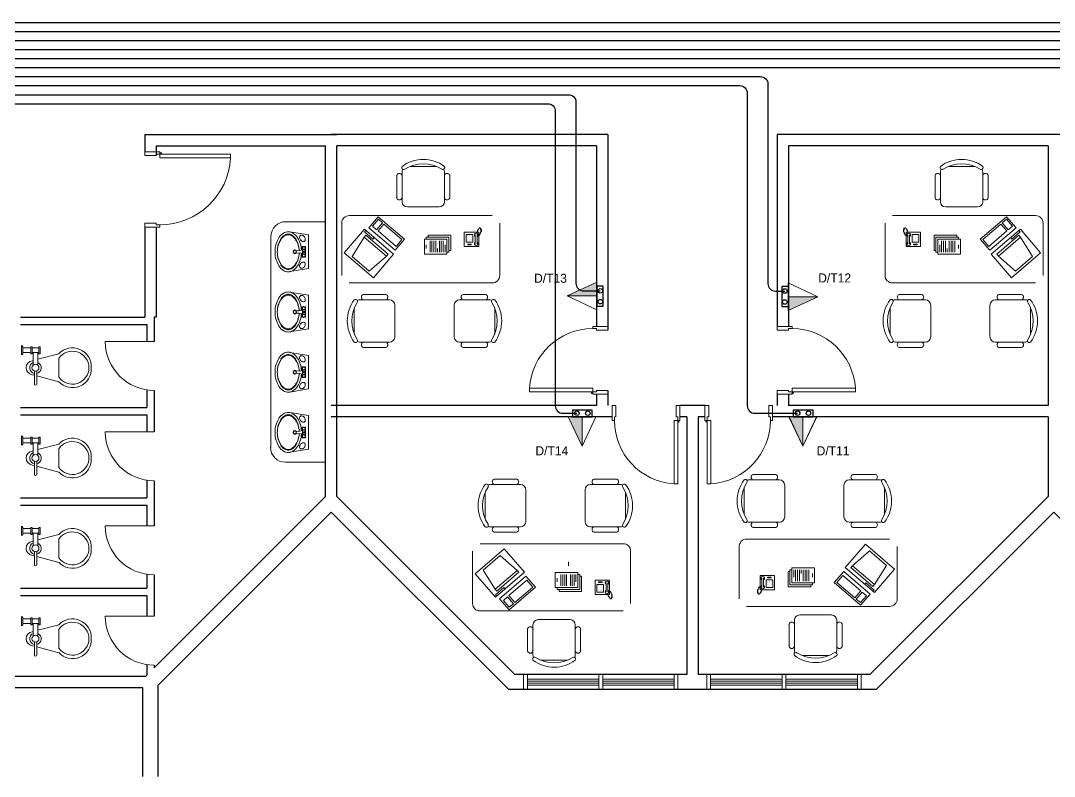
# Model space of a CAD drawing. Extents: x -59 to 582, y -1177 to 100.
# Drawn here: x 222.1 to 235.83, y -895.92 to -885.89 of the extents above; entities that cross this region are included whole.
import ezdxf
from ezdxf.enums import TextEntityAlignment as Align

# ---------------------------------------------------------------- set-up
doc = ezdxf.new("R2010")
doc.units = 0
doc.header["$LTSCALE"] = 0.15
doc.layers.get('0').update_dxf_attribs({"color": 252})
for name, color, linetype in [('0 sockets', 252, 'Continuous'), ('0 sound', 252, 'Continuous'), ('00', 252, 'Continuous'), ('AUTOINCR', 7, 'Continuous')]:
    doc.layers.add(name, color=color, linetype=linetype)
for name, color, linetype, lineweight in [('anal', 252, 'Continuous', 20), ('DOOR', 252, 'Continuous', 20), ('FIXT', 252, 'Continuous', 9), ('FUR', 252, 'Continuous', 9), ('sofa', 252, 'Continuous', 9), ('T-STRUCTURED', 7, 'Continuous', 0), ('wall', 252, 'Continuous', 30), ('WC', 252, 'Continuous', 9)]:
    doc.layers.add(name, color=color, linetype=linetype, lineweight=lineweight)
doc.styles.add('ROMAND', font='ROMAND.SHX')

# ---------------------------------------------------------------- blocks, each defined once
blk = doc.blocks.new('WQ')
h = blk.add_hatch(color=6)
h.dxf.hatch_style = 1
h.paths.add_polyline_path([(-126.091, 5), (-126.091, -169.521), (126.091, -169.521), (126.091, 5)])
h.paths.add_polyline_path([(121.091, 0), (121.091, -164.521), (-121.091, -164.521), (-121.091, 0)], flags=16)
at = {"layer": '0 sockets', "color": 3, "style": 'ROMAND'}
blk.add_attdef('ACCESS_CONTROL', (-48.663, 7.622), '', height=7.973, dxfattribs=at)
blk = doc.blocks.new('D90')
at = {"layer": 'DOOR'}
for points in [[(0.03, 0.2), (0.03, 1.04), (0.078, 1.04), (0.078, 0.2)], [(0.03, 0.2), (0, 0.2), (0, 0), (0.05, 0), (0.05, 0.15), (0.03, 0.15)], [(0.87, 0.2), (0.9, 0.2), (0.9, 0), (0.85, 0), (0.85, 0.15), (0.87, 0.15)]]:
    blk.add_lwpolyline(points, close=True, dxfattribs=at)
blk.add_circle((0.02, 0.21), 0.01, dxfattribs=at)
blk.add_arc((0.025, 0.197), 0.845, 0.2218, 86.3889, dxfattribs=at)
blk = doc.blocks.new('CHAIR7')
for p, q in [((20, 12), (3, 12)), ((5.12, 15.04), (17.88, 15.04)), ((0, 9), (0, -9)), ((23, -7.44), (23, 7.44)), ((3, -12), (20, -12)), ((5.12, -15), (17.88, -15))]:
    blk.add_line(p, q)
for centre, radius, start, end in [((3, 9), 3, 90, 180), ((5.56, 13.54), 1.56, 73.7398, 286.2602), ((17.44, 13.54), 1.56, 253.7398, 106.2602), ((20, 9), 3, 62.41556, 90), ((22.34, 11.12), 1.1, 53.30994, 212.02741), ((7, 0), 20, 323.1301, 36.8699), ((4.82, 0), 19.64, 327.57575, 32.42425), ((3, -9), 3, 180, 270), ((20, -9), 3, 270, 297.58444), ((22.34, -11.12), 1.1, 147.97259, 306.69006), ((5.56, -13.5), 1.56, 73.7398, 286.2602), ((17.44, -13.5), 1.56, 253.7398, 106.2602)]:
    blk.add_arc(centre, radius, start, end)
blk = doc.blocks.new('RECTANG')
for p, q in [((1, 1), (0, 1)), ((0, 1), (0, 0)), ((1, 0), (1, 1)), ((0, 0), (1, 0))]:
    blk.add_line(p, q)
blk = doc.blocks.new('IBMAT', base_point=(61, 306))
for p, q in [((75, 307), (75, 306)), ((81, 307), (75, 307)), ((81, 306), (81, 307))]:
    blk.add_line(p, q)
at = {"xscale": 21, "yscale": 17, "zscale": 21}
blk.add_blockref('RECTANG', (61, 306), dxfattribs=at)
blk = doc.blocks.new('KEYBOARD', base_point=(60, 294))
for p, xscale, yscale, zscale in [((60, 294), 19, 8, 19), ((61, 295), 13, 5, 13), ((75, 295), 3, 5, 3)]:
    blk.add_blockref('RECTANG', p, dxfattribs=dict(xscale=xscale, yscale=yscale, zscale=zscale))
blk = doc.blocks.new('FNCOMP')
for p, q in [((-6.64, 16.23), (-8.5, 3.5)), ((6.08, 16.23), (-6.64, 16.23)), ((8, 3.5), (6.08, 16.23)), ((-8.5, 3.5), (-8.5, 2.04)), ((8, 3.5), (-8.5, 3.5)), ((-8.5, 2.04), (8, 2.04)), ((8, 2.04), (8, 3.5))]:
    blk.add_line(p, q)
at = {"xscale": 1.033846153846154, "yscale": 1.033846153846154, "zscale": 1.033846153846154}
for name, p in [('IBMAT', (-10.86, 0)), ('KEYBOARD', (-10.05, -10.5))]:
    blk.add_blockref(name, p, dxfattribs=at)
blk = doc.blocks.new('FNPHONE')
for p, q in [((-7.29, 6.54), (-7.29, 1.54)), ((-6.29, 6.54), (-6.29, 1.54)), ((-9.1, 0.22), (-9.7, 0.02)), ((-8.9, 0.62), (-9.5, 0.42)), ((-8.7, 1.02), (-9.3, 0.82)), ((-8.5, 1.42), (-9.1, 1.22)), ((-8.3, 1.82), (-8.9, 1.62)), ((-7.14, 0.56), (-7.5, -0.58)), ((-3.87, 4.85), (-3.87, 4.85)), ((-3.87, 3.91), (-3.87, 3.91)), ((-3.87, 2.97), (-3.87, 2.97)), ((-3.87, 2.03), (-3.87, 2.03)), ((-2.94, 4.85), (-2.94, 4.85)), ((-2.94, 3.91), (-2.94, 3.91)), ((-2.94, 2.97), (-2.94, 2.97)), ((-2.94, 2.03), (-2.94, 2.03)), ((-2, 4.85), (-2, 4.85)), ((-2, 3.91), (-2, 3.91)), ((-2, 2.97), (-2, 2.97)), ((-2, 2.03), (-2, 2.03)), ((-9.3, -0.18), (-9.9, -0.38)), ((-9.3, -0.58), (-9.9, -0.78)), ((-9.3, -0.98), (-9.9, -1.18)), ((-9.3, -1.38), (-9.9, -1.58)), ((-9.1, -1.78), (-9.7, -1.98)), ((-8.9, -2.18), (-9.5, -2.38)), ((-8.43, -2.46), (-9.03, -2.66)), ((-7.9, -1.98), (-8.5, -2.18)), ((-7.7, -1.58), (-8.3, -1.78)), ((-7.5, -1.18), (-8.1, -1.38)), ((-7.3, -0.78), (-7.9, -0.98))]:
    blk.add_line(p, q)
for centre, start, end in [((-6.79, 6.54), 298.49146, 241.50854), ((-6.79, 1.54), 118.49146, 61.50854)]:
    blk.add_arc(centre, 1.05, start, end)
for p, xscale, yscale, zscale in [((-8.21, 0), 8.20528234483245, 8.104073169521023, 8.20528234483245), ((-4.03, 6.72), 2.03125, 0.46875, 2.03125), ((-4.81, 1.25), 3.75, 4.375, 3.75)]:
    blk.add_blockref('RECTANG', p, dxfattribs=dict(xscale=xscale, yscale=yscale, zscale=zscale))
blk = doc.blocks.new('D100')
at = {"layer": 'DOOR'}
for points in [[(0.03, 0.2), (0.03, 1.14), (0.078, 1.14), (0.078, 0.2)], [(0.03, 0.2), (0, 0.2), (0, 0), (0.05, 0), (0.05, 0.15), (0.03, 0.15)], [(0.97, 0.2), (1, 0.2), (1, 0), (0.95, 0), (0.95, 0.15), (0.97, 0.15)]]:
    blk.add_lwpolyline(points, close=True, dxfattribs=at)
blk.add_circle((0.02, 0.21), 0.01, dxfattribs=at)
blk.add_arc((0.029, 0.2), 0.941, 0.0029, 86.9663, dxfattribs=at)
blk = doc.blocks.new('ARCH')
at = {"layer": 'anal'}
for p, q in [((55.725, 345.117), (55.2, 345.117)), ((55, 344.917), (55, 342.117)), ((55.194, 341.921), (55.725, 341.921)), ((58.358, 339), (58.358, 339.1)), ((58.408, 339.1), (58.408, 338.9)), ((59.358, 339.1), (59.358, 338.9)), ((59.408, 339.1), (59.408, 338.9)), ((60.358, 339.1), (60.358, 338.9)), ((60.408, 339), (60.408, 339.1)), ((60.792, 339), (60.792, 339.1)), ((62.842, 339.1), (60.792, 339.1)), ((60.842, 339.1), (60.842, 338.9)), ((61.792, 339.1), (61.792, 338.9)), ((61.842, 339.1), (61.842, 338.9)), ((62.792, 339.1), (62.792, 338.9)), ((62.842, 339), (62.842, 339.1)), ((58.358, 339), (58.358, 338.9)), ((58.408, 339.04), (59.358, 339.04)), ((58.408, 339.015), (59.358, 339.015)), ((58.408, 339), (58.408, 338.9)), ((58.408, 338.985), (59.358, 338.985)), ((58.408, 338.96), (59.358, 338.96)), ((59.408, 339.04), (60.358, 339.04)), ((59.408, 339.015), (60.358, 339.015)), ((59.408, 338.985), (60.358, 338.985)), ((59.408, 338.96), (60.358, 338.96)), ((60.358, 339), (60.358, 338.9)), ((60.408, 339), (60.408, 338.9)), ((60.792, 339), (60.792, 338.9)), ((61.792, 339.04), (60.842, 339.04)), ((61.792, 339.015), (60.842, 339.015)), ((60.842, 339), (60.842, 338.9)), ((61.792, 338.985), (60.842, 338.985)), ((61.792, 338.96), (60.842, 338.96)), ((62.792, 339.04), (61.842, 339.04)), ((62.792, 339.015), (61.842, 339.015)), ((62.792, 338.985), (61.842, 338.985)), ((62.792, 338.96), (61.842, 338.96)), ((62.792, 339), (62.792, 338.9)), ((62.842, 339), (62.842, 338.9)), ((62.842, 338.9), (60.792, 338.9))]:
    blk.add_line(p, q, dxfattribs=at)
for centre, start, end in [((55.2, 344.917), 90, 180), ((55.194, 342.121), 180, 270)]:
    blk.add_arc(centre, 0.2, start, end, dxfattribs=at)
at = {"layer": 'DOOR'}
for p, q in [((53.45, 343.525), (52.8, 343.525)), ((53.45, 342.325), (52.8, 342.325)), ((53.45, 341.075), (52.8, 341.075)), ((53.45, 339.875), (52.8, 339.875))]:
    blk.add_line(p, q, dxfattribs=at)
for centre in [(53.45, 343.525), (53.45, 342.325), (53.45, 341.075), (53.45, 339.875)]:
    blk.add_arc(centre, 0.65, 180, 270, dxfattribs=at)
at = {"layer": 'FIXT'}
for p, q in [((55.25, 344.981), (55.5, 344.94)), ((55.5, 344.94), (55.5, 344.495)), ((55.336, 344.731), (55.384, 344.735)), ((55.338, 344.73), (55.336, 344.731)), ((55.338, 344.704), (55.336, 344.703)), ((55.336, 344.703), (55.384, 344.699)), ((55.338, 344.73), (55.402, 344.737)), ((55.338, 344.704), (55.402, 344.697)), ((55.42, 344.786), (55.416, 344.787)), ((55.416, 344.787), (55.429, 344.787)), ((55.416, 344.787), (55.416, 344.756)), ((55.42, 344.786), (55.42, 344.78)), ((55.42, 344.786), (55.427, 344.786)), ((55.42, 344.754), (55.42, 344.68)), ((55.447, 344.787), (55.461, 344.787)), ((55.449, 344.786), (55.456, 344.786)), ((55.456, 344.786), (55.461, 344.787)), ((55.456, 344.786), (55.456, 344.78)), ((55.456, 344.754), (55.456, 344.68)), ((55.461, 344.787), (55.461, 344.647)), ((55.416, 344.647), (55.416, 344.678)), ((55.42, 344.648), (55.416, 344.647)), ((55.416, 344.647), (55.429, 344.647)), ((55.42, 344.648), (55.42, 344.654)), ((55.42, 344.648), (55.427, 344.648)), ((55.447, 344.647), (55.461, 344.647)), ((55.449, 344.648), (55.456, 344.648)), ((55.456, 344.648), (55.456, 344.654)), ((55.456, 344.648), (55.461, 344.647)), ((55.5, 344.495), (55.25, 344.453)), ((55.25, 344.181), (55.5, 344.14)), ((55.5, 344.14), (55.5, 343.695)), ((55.336, 343.931), (55.384, 343.935)), ((55.338, 343.93), (55.336, 343.931)), ((55.338, 343.904), (55.336, 343.903)), ((55.336, 343.903), (55.384, 343.899)), ((55.338, 343.93), (55.402, 343.937)), ((55.338, 343.904), (55.402, 343.897)), ((55.42, 343.986), (55.416, 343.987)), ((55.416, 343.987), (55.429, 343.987)), ((55.416, 343.987), (55.416, 343.956)), ((55.416, 343.847), (55.416, 343.878)), ((55.42, 343.986), (55.42, 343.98)), ((55.42, 343.986), (55.427, 343.986)), ((55.42, 343.954), (55.42, 343.88)), ((55.447, 343.987), (55.461, 343.987)), ((55.449, 343.986), (55.456, 343.986)), ((55.456, 343.986), (55.461, 343.987)), ((55.456, 343.986), (55.456, 343.98)), ((55.456, 343.954), (55.456, 343.88)), ((55.461, 343.987), (55.461, 343.847)), ((55.42, 343.848), (55.416, 343.847)), ((55.416, 343.847), (55.429, 343.847)), ((55.42, 343.848), (55.42, 343.854)), ((55.42, 343.848), (55.427, 343.848)), ((55.447, 343.847), (55.461, 343.847)), ((55.449, 343.848), (55.456, 343.848)), ((55.456, 343.848), (55.456, 343.854)), ((55.456, 343.848), (55.461, 343.847)), ((55.5, 343.695), (55.25, 343.653)), ((55.25, 343.381), (55.5, 343.34)), ((55.5, 343.34), (55.5, 342.895)), ((55.42, 343.186), (55.416, 343.187)), ((55.416, 343.187), (55.429, 343.187)), ((55.416, 343.187), (55.416, 343.156)), ((55.42, 343.186), (55.42, 343.18)), ((55.42, 343.186), (55.427, 343.186)), ((55.447, 343.187), (55.461, 343.187)), ((55.449, 343.186), (55.456, 343.186)), ((55.456, 343.186), (55.461, 343.187)), ((55.456, 343.186), (55.456, 343.18)), ((55.461, 343.187), (55.461, 343.047)), ((55.336, 343.131), (55.384, 343.135)), ((55.338, 343.13), (55.336, 343.131)), ((55.338, 343.104), (55.336, 343.103)), ((55.336, 343.103), (55.384, 343.099)), ((55.338, 343.13), (55.402, 343.137)), ((55.338, 343.104), (55.402, 343.097)), ((55.416, 343.047), (55.416, 343.078)), ((55.42, 343.048), (55.416, 343.047)), ((55.416, 343.047), (55.429, 343.047)), ((55.42, 343.154), (55.42, 343.08)), ((55.42, 343.048), (55.42, 343.054)), ((55.42, 343.048), (55.427, 343.048)), ((55.447, 343.047), (55.461, 343.047)), ((55.449, 343.048), (55.456, 343.048)), ((55.456, 343.154), (55.456, 343.08)), ((55.456, 343.048), (55.456, 343.054)), ((55.456, 343.048), (55.461, 343.047)), ((55.5, 342.895), (55.25, 342.853)), ((55.25, 342.581), (55.5, 342.54)), ((55.5, 342.54), (55.5, 342.095)), ((55.42, 342.386), (55.416, 342.387)), ((55.416, 342.387), (55.429, 342.387)), ((55.416, 342.387), (55.416, 342.356)), ((55.42, 342.386), (55.42, 342.38)), ((55.42, 342.386), (55.427, 342.386)), ((55.447, 342.387), (55.461, 342.387)), ((55.449, 342.386), (55.456, 342.386)), ((55.456, 342.386), (55.461, 342.387)), ((55.456, 342.386), (55.456, 342.38)), ((55.461, 342.387), (55.461, 342.247)), ((55.336, 342.331), (55.384, 342.335)), ((55.338, 342.33), (55.336, 342.331)), ((55.338, 342.304), (55.336, 342.303)), ((55.336, 342.303), (55.384, 342.299)), ((55.338, 342.33), (55.402, 342.337)), ((55.338, 342.304), (55.402, 342.297)), ((55.416, 342.247), (55.416, 342.278)), ((55.42, 342.248), (55.416, 342.247)), ((55.416, 342.247), (55.429, 342.247)), ((55.42, 342.354), (55.42, 342.28)), ((55.42, 342.248), (55.42, 342.254)), ((55.42, 342.248), (55.427, 342.248)), ((55.447, 342.247), (55.461, 342.247)), ((55.449, 342.248), (55.456, 342.248)), ((55.456, 342.354), (55.456, 342.28)), ((55.456, 342.248), (55.456, 342.254)), ((55.456, 342.248), (55.461, 342.247)), ((55.5, 342.095), (55.25, 342.053))]:
    blk.add_line(p, q, dxfattribs=at)
for centre, radius in [((55.438, 344.767), 0.022), ((55.438, 344.767), 0.0173), ((55.438, 344.717), 0.0095), ((55.438, 344.667), 0.022), ((55.438, 344.667), 0.0173), ((55.438, 343.967), 0.022), ((55.438, 343.867), 0.022), ((55.438, 343.967), 0.0173), ((55.438, 343.867), 0.0173), ((55.438, 343.917), 0.0095), ((55.438, 343.167), 0.022), ((55.438, 343.167), 0.0173), ((55.438, 343.067), 0.022), ((55.438, 343.067), 0.0173), ((55.438, 343.117), 0.0095), ((55.438, 342.367), 0.022), ((55.438, 342.367), 0.0173), ((55.438, 342.267), 0.022), ((55.438, 342.267), 0.0173), ((55.438, 342.317), 0.0095)]:
    blk.add_circle(centre, radius, dxfattribs=at)
for centre, radius, start, end in [((55.275, 344.794), 0.202, 122.0725, 146.5346), ((55.231, 344.864), 0.119, 90, 122.0725), ((55.231, 344.864), 0.119, 57.9275, 90), ((55.186, 344.794), 0.202, 33.4654, 57.9275), ((55.345, 344.747), 0.285, 146.5346, 164.6876), ((55.345, 344.747), 0.255, 146.5346, 164.6876), ((55.345, 344.737), 0.255, 146.5346, 164.6876), ((55.275, 344.794), 0.172, 122.0725, 146.5346), ((55.275, 344.784), 0.172, 122.0725, 146.5346), ((55.231, 344.864), 0.0886, 90, 122.0725), ((55.231, 344.854), 0.0886, 90, 122.0725), ((55.231, 344.864), 0.0886, 57.9275, 90), ((55.231, 344.854), 0.0886, 57.9275, 90), ((55.186, 344.794), 0.172, 33.4654, 57.9275), ((55.186, 344.784), 0.172, 33.4654, 57.9275), ((55.116, 344.747), 0.255, 15.3124, 33.4654), ((55.116, 344.737), 0.255, 15.3124, 33.4654), ((55.116, 344.747), 0.285, 15.3124, 33.4654), ((55.417, 344.908), 0.036, 154.0705, 178.3103), ((55.429, 344.908), 0.0477, 178.3103, 197.8482), ((55.444, 344.913), 0.0632, 197.8482, 215), ((55.406, 344.914), 0.0237, 125, 154.0705), ((55.444, 344.913), 0.0632, 215, 232.1518), ((55.406, 344.914), 0.0237, 95.9295, 125), ((55.408, 344.901), 0.036, 71.6897, 95.9295), ((55.434, 344.9), 0.0477, 232.1518, 251.6897), ((55.404, 344.89), 0.0477, 52.1518, 71.6897), ((55.431, 344.889), 0.036, 251.6897, 275.9295), ((55.394, 344.878), 0.0632, 35, 52.1518), ((55.432, 344.877), 0.0237, 275.9295, 305), ((55.394, 344.878), 0.0632, 17.8482, 35), ((55.432, 344.877), 0.0237, 305, 334.0705), ((55.421, 344.882), 0.036, 334.0705, 358.3103), ((55.409, 344.883), 0.0477, 358.3103, 17.8482), ((55.455, 344.717), 0.4, 164.6876, 180), ((55.455, 344.717), 0.4, 180, 195.3124), ((55.455, 344.717), 0.37, 164.6876, 180), ((55.455, 344.707), 0.37, 164.6876, 178.4524), ((55.455, 344.727), 0.37, 181.5476, 195.3124), ((55.455, 344.717), 0.37, 180, 195.3124), ((55.319, 344.717), 0.025, 31.8827, 328.1173), ((55.319, 344.717), 0.02, 90, 270), ((55.319, 344.717), 0.02, 31.4993, 90), ((55.319, 344.717), 0.02, 270, 328.5007), ((55.435, 344.717), 0.099, 171.872, 188.128), ((55.435, 344.717), 0.0978, 172.2121, 187.7879), ((55.006, 344.717), 0.37, 2.6867, 15.3124), ((55.006, 344.707), 0.37, 4.229, 15.3124), ((55.006, 344.727), 0.37, 344.6876, 355.771), ((55.006, 344.717), 0.37, 344.6876, 357.3133), ((55.006, 344.717), 0.4, 3.1171, 15.3124), ((55.006, 344.717), 0.4, 344.6876, 356.8829), ((55.396, 344.756), 0.02, 285.0613, 0), ((55.396, 344.678), 0.02, 0, 74.9387), ((55.4, 344.757), 0.02, 275.9777, 353.3473), ((55.4, 344.677), 0.02, 6.6527, 84.0223), ((55.409, 344.767), 0.0115, 315.8561, 44.1439), ((55.438, 344.796), 0.0115, 225.8561, 314.1439), ((55.438, 344.738), 0.0115, 45.8561, 134.1439), ((55.467, 344.767), 0.0115, 135.8561, 224.1439), ((55.345, 344.687), 0.285, 195.3124, 213.4654), ((55.345, 344.697), 0.255, 195.3124, 213.4654), ((55.345, 344.687), 0.255, 195.3124, 213.4654), ((55.275, 344.65), 0.172, 213.4654, 237.9275), ((55.186, 344.65), 0.172, 302.0725, 326.5346), ((55.116, 344.697), 0.255, 326.5346, 344.6876), ((55.116, 344.687), 0.255, 326.5346, 344.6876), ((55.116, 344.687), 0.285, 326.5346, 344.6876), ((55.444, 344.522), 0.0632, 145, 162.1518), ((55.444, 344.522), 0.0632, 127.8482, 145), ((55.434, 344.534), 0.0477, 108.3103, 127.8482), ((55.409, 344.667), 0.0115, 315.8561, 44.1439), ((55.431, 344.545), 0.036, 84.0705, 108.3103), ((55.438, 344.696), 0.0115, 225.8561, 314.1439), ((55.438, 344.638), 0.0115, 45.8561, 134.1439), ((55.432, 344.557), 0.0237, 55, 84.0705), ((55.432, 344.557), 0.0237, 25.9295, 55), ((55.421, 344.552), 0.036, 1.6897, 25.9295), ((55.467, 344.667), 0.0115, 135.8561, 224.1439), ((55.409, 344.551), 0.0477, 342.1518, 1.6897), ((55.275, 344.64), 0.202, 213.4654, 237.9275), ((55.275, 344.64), 0.172, 213.4654, 237.9275), ((55.231, 344.57), 0.119, 237.9275, 270), ((55.231, 344.58), 0.0886, 237.9275, 270), ((55.231, 344.57), 0.0886, 237.9275, 270), ((55.231, 344.58), 0.0886, 270, 302.0725), ((55.231, 344.57), 0.0886, 270, 302.0725), ((55.231, 344.57), 0.119, 270, 302.0725), ((55.186, 344.64), 0.172, 302.0725, 326.5346), ((55.186, 344.64), 0.202, 302.0725, 326.5346), ((55.429, 344.526), 0.0477, 162.1518, 181.6897), ((55.417, 344.526), 0.036, 181.6897, 205.9295), ((55.406, 344.521), 0.0237, 205.9295, 235), ((55.406, 344.521), 0.0237, 235, 264.0705), ((55.408, 344.533), 0.036, 264.0705, 288.3103), ((55.404, 344.544), 0.0477, 288.3103, 307.8482), ((55.394, 344.556), 0.0632, 307.8482, 325), ((55.394, 344.556), 0.0632, 325, 342.1518), ((55.275, 343.994), 0.202, 122.0725, 146.5346), ((55.231, 344.064), 0.119, 90, 122.0725), ((55.231, 344.064), 0.0886, 90, 122.0725), ((55.231, 344.054), 0.0886, 90, 122.0725), ((55.231, 344.064), 0.119, 57.9275, 90), ((55.231, 344.064), 0.0886, 57.9275, 90), ((55.231, 344.054), 0.0886, 57.9275, 90), ((55.186, 343.994), 0.202, 33.4654, 57.9275), ((55.455, 343.917), 0.4, 164.6876, 180), ((55.345, 343.947), 0.285, 146.5346, 164.6876), ((55.455, 343.917), 0.37, 164.6876, 180), ((55.455, 343.907), 0.37, 164.6876, 178.4524), ((55.345, 343.947), 0.255, 146.5346, 164.6876), ((55.345, 343.937), 0.255, 146.5346, 164.6876), ((55.275, 343.994), 0.172, 122.0725, 146.5346), ((55.275, 343.984), 0.172, 122.0725, 146.5346), ((55.186, 343.994), 0.172, 33.4654, 57.9275), ((55.186, 343.984), 0.172, 33.4654, 57.9275), ((55.116, 343.947), 0.255, 15.3124, 33.4654), ((55.116, 343.937), 0.255, 15.3124, 33.4654), ((55.116, 343.947), 0.285, 15.3124, 33.4654), ((55.006, 343.917), 0.37, 2.6867, 15.3124), ((55.006, 343.907), 0.37, 4.229, 15.3124), ((55.417, 344.108), 0.036, 154.0705, 178.3103), ((55.429, 344.108), 0.0477, 178.3103, 197.8482), ((55.444, 344.113), 0.0632, 197.8482, 215), ((55.406, 344.114), 0.0237, 125, 154.0705), ((55.444, 344.113), 0.0632, 215, 232.1518), ((55.006, 343.917), 0.4, 3.1171, 15.3124), ((55.406, 344.114), 0.0237, 95.9295, 125), ((55.408, 344.101), 0.036, 71.6897, 95.9295), ((55.434, 344.1), 0.0477, 232.1518, 251.6897), ((55.404, 344.09), 0.0477, 52.1518, 71.6897), ((55.431, 344.089), 0.036, 251.6897, 275.9295), ((55.394, 344.078), 0.0632, 35, 52.1518), ((55.432, 344.077), 0.0237, 275.9295, 305), ((55.394, 344.078), 0.0632, 17.8482, 35), ((55.432, 344.077), 0.0237, 305, 334.0705), ((55.421, 344.082), 0.036, 334.0705, 358.3103), ((55.409, 344.083), 0.0477, 358.3103, 17.8482), ((55.455, 343.917), 0.4, 180, 195.3124), ((55.455, 343.927), 0.37, 181.5476, 195.3124), ((55.455, 343.917), 0.37, 180, 195.3124), ((55.319, 343.917), 0.025, 31.8827, 328.1173), ((55.319, 343.917), 0.02, 90, 270), ((55.319, 343.917), 0.02, 31.4993, 90), ((55.319, 343.917), 0.02, 270, 328.5007), ((55.435, 343.917), 0.099, 171.872, 188.128), ((55.435, 343.917), 0.0978, 172.2121, 187.7879), ((55.006, 343.927), 0.37, 344.6876, 355.771), ((55.006, 343.917), 0.37, 344.6876, 357.3133), ((55.006, 343.917), 0.4, 344.6876, 356.8829), ((55.396, 343.956), 0.02, 285.0613, 0), ((55.396, 343.878), 0.02, 0, 74.9387), ((55.4, 343.957), 0.02, 275.9777, 353.3473), ((55.4, 343.877), 0.02, 6.6527, 84.0223), ((55.409, 343.967), 0.0115, 315.8561, 44.1439), ((55.409, 343.867), 0.0115, 315.8561, 44.1439), ((55.438, 343.996), 0.0115, 225.8561, 314.1439), ((55.438, 343.938), 0.0115, 45.8561, 134.1439), ((55.438, 343.896), 0.0115, 225.8561, 314.1439), ((55.467, 343.967), 0.0115, 135.8561, 224.1439), ((55.467, 343.867), 0.0115, 135.8561, 224.1439), ((55.345, 343.887), 0.285, 195.3124, 213.4654), ((55.345, 343.897), 0.255, 195.3124, 213.4654), ((55.345, 343.887), 0.255, 195.3124, 213.4654), ((55.275, 343.84), 0.202, 213.4654, 237.9275), ((55.275, 343.85), 0.172, 213.4654, 237.9275), ((55.275, 343.84), 0.172, 213.4654, 237.9275), ((55.186, 343.85), 0.172, 302.0725, 326.5346), ((55.186, 343.84), 0.172, 302.0725, 326.5346), ((55.186, 343.84), 0.202, 302.0725, 326.5346), ((55.116, 343.897), 0.255, 326.5346, 344.6876), ((55.116, 343.887), 0.255, 326.5346, 344.6876), ((55.116, 343.887), 0.285, 326.5346, 344.6876), ((55.429, 343.726), 0.0477, 162.1518, 181.6897), ((55.444, 343.722), 0.0632, 145, 162.1518), ((55.444, 343.722), 0.0632, 127.8482, 145), ((55.434, 343.734), 0.0477, 108.3103, 127.8482), ((55.431, 343.745), 0.036, 84.0705, 108.3103), ((55.438, 343.838), 0.0115, 45.8561, 134.1439), ((55.432, 343.757), 0.0237, 55, 84.0705), ((55.432, 343.757), 0.0237, 25.9295, 55), ((55.394, 343.756), 0.0632, 325, 342.1518), ((55.421, 343.752), 0.036, 1.6897, 25.9295), ((55.409, 343.751), 0.0477, 342.1518, 1.6897), ((55.231, 343.77), 0.119, 237.9275, 270), ((55.231, 343.78), 0.0886, 237.9275, 270), ((55.231, 343.77), 0.0886, 237.9275, 270), ((55.231, 343.78), 0.0886, 270, 302.0725), ((55.231, 343.77), 0.0886, 270, 302.0725), ((55.231, 343.77), 0.119, 270, 302.0725), ((55.417, 343.726), 0.036, 181.6897, 205.9295), ((55.406, 343.721), 0.0237, 205.9295, 235), ((55.406, 343.721), 0.0237, 235, 264.0705), ((55.408, 343.733), 0.036, 264.0705, 288.3103), ((55.404, 343.744), 0.0477, 288.3103, 307.8482), ((55.394, 343.756), 0.0632, 307.8482, 325), ((55.275, 343.194), 0.202, 122.0725, 146.5346), ((55.275, 343.194), 0.172, 122.0725, 146.5346), ((55.275, 343.184), 0.172, 122.0725, 146.5346), ((55.231, 343.264), 0.119, 90, 122.0725), ((55.231, 343.264), 0.0886, 90, 122.0725), ((55.231, 343.254), 0.0886, 90, 122.0725), ((55.231, 343.264), 0.119, 57.9275, 90), ((55.231, 343.264), 0.0886, 57.9275, 90), ((55.231, 343.254), 0.0886, 57.9275, 90), ((55.186, 343.194), 0.172, 33.4654, 57.9275), ((55.186, 343.184), 0.172, 33.4654, 57.9275), ((55.186, 343.194), 0.202, 33.4654, 57.9275), ((55.417, 343.308), 0.036, 154.0705, 178.3103), ((55.406, 343.314), 0.0237, 125, 154.0705), ((55.406, 343.314), 0.0237, 95.9295, 125), ((55.408, 343.301), 0.036, 71.6897, 95.9295), ((55.404, 343.29), 0.0477, 52.1518, 71.6897), ((55.394, 343.278), 0.0632, 35, 52.1518), ((55.455, 343.117), 0.4, 164.6876, 180), ((55.345, 343.147), 0.285, 146.5346, 164.6876), ((55.455, 343.117), 0.37, 164.6876, 180), ((55.455, 343.107), 0.37, 164.6876, 178.4524), ((55.345, 343.147), 0.255, 146.5346, 164.6876), ((55.345, 343.137), 0.255, 146.5346, 164.6876), ((55.116, 343.147), 0.255, 15.3124, 33.4654), ((55.116, 343.137), 0.255, 15.3124, 33.4654), ((55.116, 343.147), 0.285, 15.3124, 33.4654), ((55.006, 343.117), 0.37, 2.6867, 15.3124), ((55.006, 343.107), 0.37, 4.229, 15.3124), ((55.429, 343.308), 0.0477, 178.3103, 197.8482), ((55.444, 343.313), 0.0632, 197.8482, 215), ((55.444, 343.313), 0.0632, 215, 232.1518), ((55.006, 343.117), 0.4, 3.1171, 15.3124), ((55.434, 343.3), 0.0477, 232.1518, 251.6897), ((55.431, 343.289), 0.036, 251.6897, 275.9295), ((55.438, 343.196), 0.0115, 225.8561, 314.1439), ((55.432, 343.277), 0.0237, 275.9295, 305), ((55.394, 343.278), 0.0632, 17.8482, 35), ((55.432, 343.277), 0.0237, 305, 334.0705), ((55.421, 343.282), 0.036, 334.0705, 358.3103), ((55.409, 343.283), 0.0477, 358.3103, 17.8482), ((55.455, 343.117), 0.4, 180, 195.3124), ((55.455, 343.127), 0.37, 181.5476, 195.3124), ((55.455, 343.117), 0.37, 180, 195.3124), ((55.319, 343.117), 0.025, 31.8827, 328.1173), ((55.319, 343.117), 0.02, 90, 270), ((55.319, 343.117), 0.02, 31.4993, 90), ((55.319, 343.117), 0.02, 270, 328.5007), ((55.435, 343.117), 0.099, 171.872, 188.128), ((55.435, 343.117), 0.0978, 172.2121, 187.7879), ((55.006, 343.127), 0.37, 344.6876, 355.771), ((55.006, 343.117), 0.37, 344.6876, 357.3133), ((55.006, 343.117), 0.4, 344.6876, 356.8829), ((55.396, 343.156), 0.02, 285.0613, 0), ((55.396, 343.078), 0.02, 0, 74.9387), ((55.4, 343.157), 0.02, 275.9777, 353.3473), ((55.4, 343.077), 0.02, 6.6527, 84.0223), ((55.409, 343.167), 0.0115, 315.8561, 44.1439), ((55.409, 343.067), 0.0115, 315.8561, 44.1439), ((55.438, 343.138), 0.0115, 45.8561, 134.1439), ((55.438, 343.096), 0.0115, 225.8561, 314.1439), ((55.438, 343.038), 0.0115, 45.8561, 134.1439), ((55.467, 343.167), 0.0115, 135.8561, 224.1439), ((55.467, 343.067), 0.0115, 135.8561, 224.1439), ((55.345, 343.087), 0.285, 195.3124, 213.4654), ((55.345, 343.097), 0.255, 195.3124, 213.4654), ((55.345, 343.087), 0.255, 195.3124, 213.4654), ((55.275, 343.04), 0.202, 213.4654, 237.9275), ((55.275, 343.05), 0.172, 213.4654, 237.9275), ((55.275, 343.04), 0.172, 213.4654, 237.9275), ((55.231, 342.98), 0.0886, 237.9275, 270), ((55.231, 342.98), 0.0886, 270, 302.0725), ((55.186, 343.05), 0.172, 302.0725, 326.5346), ((55.186, 343.04), 0.172, 302.0725, 326.5346), ((55.186, 343.04), 0.202, 302.0725, 326.5346), ((55.116, 343.097), 0.255, 326.5346, 344.6876), ((55.116, 343.087), 0.255, 326.5346, 344.6876), ((55.116, 343.087), 0.285, 326.5346, 344.6876), ((55.429, 342.926), 0.0477, 162.1518, 181.6897), ((55.417, 342.926), 0.036, 181.6897, 205.9295), ((55.444, 342.922), 0.0632, 145, 162.1518), ((55.406, 342.921), 0.0237, 205.9295, 235), ((55.444, 342.922), 0.0632, 127.8482, 145), ((55.434, 342.934), 0.0477, 108.3103, 127.8482), ((55.431, 342.945), 0.036, 84.0705, 108.3103), ((55.404, 342.944), 0.0477, 288.3103, 307.8482), ((55.394, 342.956), 0.0632, 307.8482, 325), ((55.432, 342.957), 0.0237, 55, 84.0705), ((55.432, 342.957), 0.0237, 25.9295, 55), ((55.394, 342.956), 0.0632, 325, 342.1518), ((55.421, 342.952), 0.036, 1.6897, 25.9295), ((55.409, 342.951), 0.0477, 342.1518, 1.6897), ((55.231, 342.97), 0.119, 237.9275, 270), ((55.231, 342.97), 0.0886, 237.9275, 270), ((55.231, 342.97), 0.0886, 270, 302.0725), ((55.231, 342.97), 0.119, 270, 302.0725), ((55.406, 342.921), 0.0237, 235, 264.0705), ((55.408, 342.933), 0.036, 264.0705, 288.3103), ((55.345, 342.347), 0.285, 146.5346, 164.6876), ((55.275, 342.394), 0.202, 122.0725, 146.5346), ((55.275, 342.394), 0.172, 122.0725, 146.5346), ((55.275, 342.384), 0.172, 122.0725, 146.5346), ((55.231, 342.464), 0.119, 90, 122.0725), ((55.231, 342.464), 0.0886, 90, 122.0725), ((55.231, 342.454), 0.0886, 90, 122.0725), ((55.231, 342.464), 0.119, 57.9275, 90), ((55.231, 342.464), 0.0886, 57.9275, 90), ((55.231, 342.454), 0.0886, 57.9275, 90), ((55.186, 342.394), 0.172, 33.4654, 57.9275), ((55.186, 342.384), 0.172, 33.4654, 57.9275), ((55.186, 342.394), 0.202, 33.4654, 57.9275), ((55.116, 342.347), 0.285, 15.3124, 33.4654), ((55.417, 342.508), 0.036, 154.0705, 178.3103), ((55.429, 342.508), 0.0477, 178.3103, 197.8482), ((55.444, 342.513), 0.0632, 197.8482, 215), ((55.406, 342.514), 0.0237, 125, 154.0705), ((55.406, 342.514), 0.0237, 95.9295, 125), ((55.408, 342.501), 0.036, 71.6897, 95.9295), ((55.404, 342.49), 0.0477, 52.1518, 71.6897), ((55.394, 342.478), 0.0632, 35, 52.1518), ((55.394, 342.478), 0.0632, 17.8482, 35), ((55.409, 342.483), 0.0477, 358.3103, 17.8482), ((55.455, 342.317), 0.4, 164.6876, 180), ((55.455, 342.317), 0.37, 164.6876, 180), ((55.455, 342.307), 0.37, 164.6876, 178.4524), ((55.345, 342.347), 0.255, 146.5346, 164.6876), ((55.345, 342.337), 0.255, 146.5346, 164.6876), ((55.116, 342.347), 0.255, 15.3124, 33.4654), ((55.116, 342.337), 0.255, 15.3124, 33.4654), ((55.006, 342.317), 0.37, 2.6867, 15.3124), ((55.006, 342.307), 0.37, 4.229, 15.3124), ((55.444, 342.513), 0.0632, 215, 232.1518), ((55.006, 342.317), 0.4, 3.1171, 15.3124), ((55.396, 342.356), 0.02, 285.0613, 0), ((55.4, 342.357), 0.02, 275.9777, 353.3473), ((55.434, 342.5), 0.0477, 232.1518, 251.6897), ((55.409, 342.367), 0.0115, 315.8561, 44.1439), ((55.431, 342.489), 0.036, 251.6897, 275.9295), ((55.438, 342.396), 0.0115, 225.8561, 314.1439), ((55.432, 342.477), 0.0237, 275.9295, 305), ((55.432, 342.477), 0.0237, 305, 334.0705), ((55.421, 342.482), 0.036, 334.0705, 358.3103), ((55.467, 342.367), 0.0115, 135.8561, 224.1439), ((55.455, 342.317), 0.4, 180, 195.3124), ((55.455, 342.327), 0.37, 181.5476, 195.3124), ((55.455, 342.317), 0.37, 180, 195.3124), ((55.345, 342.297), 0.255, 195.3124, 213.4654), ((55.345, 342.287), 0.255, 195.3124, 213.4654), ((55.319, 342.317), 0.025, 31.8827, 328.1173), ((55.319, 342.317), 0.02, 90, 270), ((55.319, 342.317), 0.02, 31.4993, 90), ((55.319, 342.317), 0.02, 270, 328.5007), ((55.116, 342.297), 0.255, 326.5346, 344.6876), ((55.116, 342.287), 0.255, 326.5346, 344.6876), ((55.435, 342.317), 0.099, 171.872, 188.128), ((55.435, 342.317), 0.0978, 172.2121, 187.7879), ((55.006, 342.327), 0.37, 344.6876, 355.771), ((55.006, 342.317), 0.37, 344.6876, 357.3133), ((55.006, 342.317), 0.4, 344.6876, 356.8829), ((55.396, 342.278), 0.02, 0, 74.9387), ((55.4, 342.277), 0.02, 6.6527, 84.0223), ((55.409, 342.267), 0.0115, 315.8561, 44.1439), ((55.438, 342.338), 0.0115, 45.8561, 134.1439), ((55.438, 342.296), 0.0115, 225.8561, 314.1439), ((55.438, 342.238), 0.0115, 45.8561, 134.1439), ((55.467, 342.267), 0.0115, 135.8561, 224.1439), ((55.345, 342.287), 0.285, 195.3124, 213.4654), ((55.275, 342.24), 0.202, 213.4654, 237.9275), ((55.275, 342.25), 0.172, 213.4654, 237.9275), ((55.275, 342.24), 0.172, 213.4654, 237.9275), ((55.231, 342.18), 0.0886, 237.9275, 270), ((55.231, 342.17), 0.0886, 237.9275, 270), ((55.231, 342.18), 0.0886, 270, 302.0725), ((55.231, 342.17), 0.0886, 270, 302.0725), ((55.186, 342.25), 0.172, 302.0725, 326.5346), ((55.186, 342.24), 0.172, 302.0725, 326.5346), ((55.186, 342.24), 0.202, 302.0725, 326.5346), ((55.116, 342.287), 0.285, 326.5346, 344.6876), ((55.429, 342.126), 0.0477, 162.1518, 181.6897), ((55.417, 342.126), 0.036, 181.6897, 205.9295), ((55.444, 342.122), 0.0632, 145, 162.1518), ((55.406, 342.121), 0.0237, 205.9295, 235), ((55.444, 342.122), 0.0632, 127.8482, 145), ((55.406, 342.121), 0.0237, 235, 264.0705), ((55.408, 342.133), 0.036, 264.0705, 288.3103), ((55.434, 342.134), 0.0477, 108.3103, 127.8482), ((55.431, 342.145), 0.036, 84.0705, 108.3103), ((55.404, 342.144), 0.0477, 288.3103, 307.8482), ((55.394, 342.156), 0.0632, 307.8482, 325), ((55.432, 342.157), 0.0237, 55, 84.0705), ((55.432, 342.157), 0.0237, 25.9295, 55), ((55.394, 342.156), 0.0632, 325, 342.1518), ((55.421, 342.152), 0.036, 1.6897, 25.9295), ((55.409, 342.151), 0.0477, 342.1518, 1.6897), ((55.231, 342.17), 0.119, 237.9275, 270), ((55.231, 342.17), 0.119, 270, 302.0725)]:
    blk.add_arc(centre, radius, start, end, dxfattribs=at)
at = {"layer": 'sofa'}
for p, q in [((58.041, 344.403), (58.041, 345.098)), ((63.159, 344.403), (63.159, 345.098)), ((56.041, 344.303), (57.941, 344.303)), ((65.159, 344.303), (63.259, 344.303)), ((65.159, 344.303), (63.259, 344.303)), ((63.22, 340.901), (61.32, 340.901)), ((57.779, 340.839), (59.679, 340.839)), ((59.779, 340.739), (59.779, 340.045)), ((61.22, 340.801), (61.22, 340.106))]:
    blk.add_line(p, q, dxfattribs=at)
for points in [[(57.941, 345.198), (56.041, 345.198, 0.414214), (55.941, 345.098), (55.941, 344.403)], [(63.259, 345.198), (65.159, 345.198, -0.414214), (65.259, 345.098), (65.259, 344.403)], [(59.679, 339.945), (57.779, 339.945, -0.414214), (57.679, 340.045), (57.679, 340.739)], [(61.32, 340.006), (63.22, 340.006, 0.414214), (63.32, 340.106), (63.32, 340.801)]]:
    blk.add_lwpolyline(points, format="xyb", dxfattribs=at)
for points in [[(57.039, 344.686), (57.339, 344.686), (57.339, 344.886), (57.039, 344.886), (57.039, 344.686)], [(57.339, 344.711), (57.364, 344.711), (57.364, 344.911), (57.064, 344.911), (57.064, 344.886)], [(57.364, 344.736), (57.389, 344.736), (57.389, 344.936), (57.089, 344.936), (57.089, 344.911)], [(57.114, 344.711), (57.114, 344.861)], [(57.139, 344.711), (57.139, 344.861)], [(57.164, 344.711), (57.164, 344.861)], [(57.189, 344.711), (57.189, 344.861)], [(57.239, 344.711), (57.239, 344.861)], [(57.264, 344.711), (57.264, 344.861)], [(57.289, 344.711), (57.289, 344.861)], [(63.836, 344.736), (63.811, 344.736), (63.811, 344.936), (64.111, 344.936), (64.111, 344.911)], [(63.861, 344.711), (63.836, 344.711), (63.836, 344.911), (64.136, 344.911), (64.136, 344.886)], [(64.161, 344.686), (63.861, 344.686), (63.861, 344.886), (64.161, 344.886), (64.161, 344.686)], [(63.911, 344.711), (63.911, 344.861)], [(63.936, 344.711), (63.936, 344.861)], [(63.961, 344.711), (63.961, 344.861)], [(64.011, 344.711), (64.011, 344.861)], [(64.036, 344.711), (64.036, 344.861)], [(64.061, 344.711), (64.061, 344.861)], [(64.086, 344.711), (64.086, 344.861)], [(57.064, 344.761), (57.064, 344.811)], [(57.214, 344.711), (57.214, 344.761)], [(57.314, 344.711), (57.314, 344.811)], [(63.886, 344.711), (63.886, 344.811)], [(63.986, 344.711), (63.986, 344.761)], [(64.136, 344.761), (64.136, 344.811)], [(58.953, 340.597), (58.953, 340.547)], [(58.778, 340.456), (59.078, 340.456), (59.078, 340.256), (58.778, 340.256), (58.778, 340.456)], [(61.896, 340.468), (61.871, 340.468), (61.871, 340.268), (62.171, 340.268), (62.171, 340.293)], [(61.921, 340.493), (61.896, 340.493), (61.896, 340.293), (62.196, 340.293), (62.196, 340.318)], [(62.221, 340.518), (61.921, 340.518), (61.921, 340.318), (62.221, 340.318), (62.221, 340.518)], [(61.946, 340.493), (61.946, 340.393)], [(61.971, 340.493), (61.971, 340.343)], [(61.996, 340.493), (61.996, 340.343)], [(62.021, 340.493), (62.021, 340.343)], [(62.046, 340.493), (62.046, 340.443)], [(62.071, 340.493), (62.071, 340.343)], [(62.096, 340.493), (62.096, 340.343)], [(62.121, 340.493), (62.121, 340.343)], [(62.146, 340.493), (62.146, 340.343)], [(62.196, 340.443), (62.196, 340.393)], [(59.078, 340.431), (59.103, 340.431), (59.103, 340.231), (58.803, 340.231), (58.803, 340.256)], [(58.803, 340.381), (58.803, 340.331)], [(59.103, 340.406), (59.128, 340.406), (59.128, 340.206), (58.828, 340.206), (58.828, 340.231)], [(58.853, 340.431), (58.853, 340.281)], [(58.878, 340.431), (58.878, 340.281)], [(58.903, 340.431), (58.903, 340.281)], [(58.928, 340.431), (58.928, 340.281)], [(58.978, 340.431), (58.978, 340.281)], [(59.003, 340.431), (59.003, 340.281)], [(59.028, 340.431), (59.028, 340.281)], [(59.053, 340.431), (59.053, 340.331)]]:
    blk.add_lwpolyline(points, dxfattribs=at)
for centre, start, end in [((57.941, 344.403), 270, 0), ((63.259, 344.403), 180, 270), ((63.259, 344.403), 180, 270), ((61.32, 340.801), 90, 180), ((59.679, 340.739), 0, 90)]:
    blk.add_arc(centre, 0.1, start, end, dxfattribs=at)
at = {"layer": 'wall'}
for p, q in [((53.325, 346.275), (55.875, 346.275)), ((53.325, 346.275), (53.325, 346.045)), ((59.475, 346.275), (55.8, 346.275)), ((59.475, 346.275), (59.475, 343.676)), ((69.075, 346.275), (61.725, 346.275)), ((61.725, 346.275), (61.725, 343.726)), ((53.475, 346.125), (55.725, 346.125)), ((53.475, 346.125), (53.475, 345.995)), ((55.725, 341.466), (55.725, 346.125)), ((55.875, 341.466), (55.875, 346.125)), ((59.325, 346.125), (55.875, 346.125)), ((59.325, 346.125), (59.325, 343.726)), ((61.875, 346.125), (61.875, 343.726)), ((65.325, 346.125), (61.875, 346.125)), ((65.325, 346.125), (65.325, 342.675)), ((53.325, 345.045), (53.325, 343.85)), ((53.475, 345.045), (53.475, 343.85)), ((51.675, 343.85), (53.325, 343.85)), ((51.675, 343.75), (53.35, 343.75)), ((53.35, 343.75), (53.35, 343.525)), ((53.45, 343.85), (53.45, 343.525)), ((53.475, 343.85), (53.45, 343.85)), ((53.35, 342.883), (53.35, 342.65)), ((53.45, 342.875), (53.45, 342.325)), ((59.325, 342.826), (59.325, 342.675)), ((59.475, 342.876), (59.475, 342.675)), ((61.725, 342.826), (61.725, 342.675)), ((61.875, 342.826), (61.875, 342.675)), ((51.675, 342.65), (53.35, 342.65)), ((59.325, 342.675), (55.8, 342.675)), ((60.766, 342.675), (60.434, 342.675)), ((65.325, 342.675), (61.875, 342.675)), ((51.675, 342.55), (53.35, 342.55)), ((53.35, 342.55), (53.35, 342.325)), ((59.534, 342.525), (55.8, 342.525)), ((60.525, 342.525), (60.434, 342.525)), ((60.525, 342.525), (60.525, 339.1)), ((60.675, 342.525), (60.675, 339.1)), ((60.766, 342.525), (60.675, 342.525)), ((65.325, 342.525), (61.666, 342.525)), ((65.325, 342.525), (65.325, 341.466)), ((53.35, 341.683), (53.35, 341.45)), ((53.45, 341.675), (53.45, 341.075)), ((51.675, 341.45), (53.35, 341.45)), ((55.725, 341.466), (53.45, 339.191)), ((55.725, 341.466), (53.45, 339.191)), ((58.241, 339.1), (55.875, 341.466)), ((65.325, 341.466), (62.959, 339.1)), ((51.675, 341.35), (53.35, 341.35)), ((53.35, 341.35), (53.35, 341.075)), ((55.8, 341.259), (53.5, 338.959)), ((55.8, 341.259), (53.541, 339)), ((58.159, 338.9), (55.8, 341.259)), ((65.4, 341.259), (63.041, 338.9)), ((67.759, 338.9), (65.4, 341.259)), ((53.35, 340.433), (53.35, 340.25)), ((53.45, 340.425), (53.45, 339.875)), ((51.675, 340.25), (53.35, 340.25)), ((51.675, 340.15), (53.35, 340.15)), ((53.35, 340.15), (53.35, 339.875)), ((53.35, 339.233), (53.35, 339.091)), ((53.45, 339.225), (53.45, 339.191)), ((53.334, 339.075), (46.55, 339.075)), ((53.35, 339.091), (53.334, 339.075)), ((53.35, 339.091), (53.334, 339.075)), ((60.525, 339.1), (58.241, 339.1)), ((62.959, 339.1), (60.675, 339.1)), ((53.3, 338.925), (46.55, 338.925)), ((53.3, 337.748), (53.3, 338.925)), ((53.5, 337.748), (53.5, 338.959)), ((63.041, 338.9), (58.159, 338.9))]:
    blk.add_line(p, q, dxfattribs=at)
at = {"layer": 'WC'}
for p, q in [((51.687, 343.347), (51.687, 343.47)), ((51.702, 343.362), (51.702, 343.455)), ((51.826, 343.455), (51.81, 343.455)), ((51.81, 343.455), (51.81, 343.362)), ((51.826, 343.362), (51.826, 343.455)), ((51.934, 343.455), (51.918, 343.455)), ((51.918, 343.455), (51.918, 343.362)), ((51.934, 343.362), (51.934, 343.455)), ((51.81, 343.439), (51.702, 343.439)), ((51.702, 343.377), (51.81, 343.377)), ((51.81, 343.362), (51.826, 343.362)), ((51.918, 343.439), (51.826, 343.439)), ((51.826, 343.377), (51.918, 343.377)), ((51.841, 343.211), (51.841, 343.377)), ((51.903, 343.377), (51.903, 343.211)), ((51.903, 343.289), (52.181, 343.362)), ((51.918, 343.362), (51.934, 343.362)), ((51.826, 343.269), (51.842, 343.273)), ((52.181, 343.053), (52.181, 343.3)), ((51.826, 343.084), (51.857, 343.076)), ((51.857, 343.133), (51.857, 342.96)), ((51.888, 342.96), (51.888, 343.133)), ((51.888, 343.068), (52.181, 342.991)), ((51.687, 342.147), (51.687, 342.27)), ((51.702, 342.162), (51.702, 342.255)), ((51.81, 342.239), (51.702, 342.239)), ((51.826, 342.255), (51.81, 342.255)), ((51.81, 342.255), (51.81, 342.162)), ((51.826, 342.162), (51.826, 342.255)), ((51.918, 342.239), (51.826, 342.239)), ((51.934, 342.255), (51.918, 342.255)), ((51.918, 342.255), (51.918, 342.162)), ((51.934, 342.162), (51.934, 342.255)), ((51.702, 342.177), (51.81, 342.177)), ((51.81, 342.162), (51.826, 342.162)), ((51.826, 342.177), (51.918, 342.177)), ((51.841, 342.011), (51.841, 342.177)), ((51.903, 342.177), (51.903, 342.011)), ((51.903, 342.089), (52.181, 342.162)), ((51.918, 342.162), (51.934, 342.162)), ((52.181, 341.853), (52.181, 342.1)), ((51.826, 342.069), (51.842, 342.073)), ((51.826, 341.884), (51.857, 341.876)), ((51.857, 341.933), (51.857, 341.76)), ((51.888, 341.76), (51.888, 341.933)), ((51.888, 341.868), (52.181, 341.791)), ((51.687, 340.947), (51.687, 341.07)), ((51.702, 340.962), (51.702, 341.055)), ((51.81, 341.039), (51.702, 341.039)), ((51.826, 341.055), (51.81, 341.055)), ((51.81, 341.055), (51.81, 340.962)), ((51.826, 340.962), (51.826, 341.055)), ((51.918, 341.039), (51.826, 341.039)), ((51.934, 341.055), (51.918, 341.055)), ((51.918, 341.055), (51.918, 340.962)), ((51.934, 340.962), (51.934, 341.055)), ((51.702, 340.977), (51.81, 340.977)), ((51.81, 340.962), (51.826, 340.962)), ((51.826, 340.977), (51.918, 340.977)), ((51.826, 340.869), (51.842, 340.873)), ((51.841, 340.811), (51.841, 340.977)), ((51.903, 340.977), (51.903, 340.811)), ((51.903, 340.889), (52.181, 340.962)), ((51.918, 340.962), (51.934, 340.962)), ((52.181, 340.653), (52.181, 340.9)), ((51.857, 340.733), (51.857, 340.56)), ((51.888, 340.56), (51.888, 340.733)), ((51.826, 340.684), (51.857, 340.676)), ((51.888, 340.668), (52.181, 340.591)), ((51.687, 339.747), (51.687, 339.87)), ((51.702, 339.762), (51.702, 339.855)), ((51.81, 339.839), (51.702, 339.839)), ((51.702, 339.777), (51.81, 339.777)), ((51.826, 339.855), (51.81, 339.855)), ((51.81, 339.855), (51.81, 339.762)), ((51.81, 339.762), (51.826, 339.762)), ((51.826, 339.762), (51.826, 339.855)), ((51.918, 339.839), (51.826, 339.839)), ((51.826, 339.777), (51.918, 339.777)), ((51.841, 339.611), (51.841, 339.777)), ((51.903, 339.777), (51.903, 339.611)), ((51.903, 339.689), (52.181, 339.762)), ((51.934, 339.855), (51.918, 339.855)), ((51.918, 339.855), (51.918, 339.762)), ((51.918, 339.762), (51.934, 339.762)), ((51.934, 339.762), (51.934, 339.855)), ((51.826, 339.669), (51.842, 339.673)), ((52.181, 339.453), (52.181, 339.7)), ((51.826, 339.484), (51.857, 339.476)), ((51.857, 339.533), (51.857, 339.36)), ((51.888, 339.36), (51.888, 339.533)), ((51.888, 339.468), (52.181, 339.391))]:
    blk.add_line(p, q, dxfattribs=at)
for centre in [(51.872, 343.177), (51.872, 341.977), (51.872, 340.777), (51.872, 339.577)]:
    blk.add_circle(centre, 0.0463, dxfattribs=at)
for centre, radius, start, end in [((51.686, 343.454), 0.0161, 2.4084, 87.5916), ((51.686, 343.363), 0.0161, 272.4084, 357.5916), ((52.364, 343.191), 0.25, 356.62, 136.9828), ((52.362, 343.176), 0.22, 0.3, 145.4946), ((51.843, 343.177), 0.0942, 100.3889, 259.6111), ((51.872, 343.177), 0.0772, 112.8505, 258.577), ((51.872, 343.177), 0.0772, 281.8763, 66.5863), ((52.364, 343.162), 0.25, 223.0172, 3.38), ((52.362, 343.178), 0.22, 214.5054, 359.7), ((51.872, 342.96), 0.0154, 180, 0), ((51.686, 342.254), 0.0161, 2.4084, 87.5916), ((52.364, 341.991), 0.25, 356.62, 136.9828), ((51.686, 342.163), 0.0161, 272.4084, 357.5916), ((52.362, 341.976), 0.22, 0.3, 145.4946), ((51.843, 341.977), 0.0942, 100.3889, 259.6111), ((51.872, 341.977), 0.0772, 112.8505, 258.577), ((51.872, 341.977), 0.0772, 281.8763, 66.5863), ((52.364, 341.962), 0.25, 223.0172, 3.38), ((52.362, 341.978), 0.22, 214.5054, 359.7), ((51.872, 341.76), 0.0154, 180, 0), ((51.686, 341.054), 0.0161, 2.4084, 87.5916), ((52.364, 340.791), 0.25, 356.62, 136.9828), ((52.362, 340.776), 0.22, 0.3, 145.4946), ((51.686, 340.963), 0.0161, 272.4084, 357.5916), ((51.843, 340.777), 0.0942, 100.3889, 259.6111), ((51.872, 340.777), 0.0772, 112.8505, 258.577), ((51.872, 340.777), 0.0772, 281.8763, 66.5863), ((52.364, 340.762), 0.25, 223.0172, 3.38), ((52.362, 340.778), 0.22, 214.5054, 359.7), ((51.872, 340.56), 0.0154, 180, 0), ((51.686, 339.854), 0.0161, 2.4084, 87.5916), ((51.686, 339.763), 0.0161, 272.4084, 357.5916), ((52.364, 339.591), 0.25, 356.62, 136.9828), ((52.362, 339.576), 0.22, 0.3, 145.4946), ((51.843, 339.577), 0.0942, 100.3889, 259.6111), ((51.872, 339.577), 0.0772, 112.8505, 258.577), ((51.872, 339.577), 0.0772, 281.8763, 66.5863), ((52.364, 339.562), 0.25, 223.0172, 3.38), ((52.362, 339.578), 0.22, 214.5054, 359.7), ((51.872, 339.36), 0.0154, 180, 0)]:
    blk.add_arc(centre, radius, start, end, dxfattribs=at)
at = {"layer": 'DOOR'}
for p, rotation in [((59.475, 342.826), 90), ((60.434, 342.675), 180)]:
    blk.add_blockref('D90', p, dxfattribs=dict(at, rotation=rotation))
at = {"layer": 'DOOR', "xscale": -1}
for p, rotation in [((61.725, 342.826), 270), ((60.766, 342.675), 180)]:
    blk.add_blockref('D90', p, dxfattribs=dict(at, rotation=rotation))
at = {"layer": 'FUR', "rotation": 270}
blk.add_blockref('D100', (53.325, 346.045), dxfattribs=at)
at = {"layer": 'sofa'}
for name, p, xscale, yscale, zscale, rotation in [('CHAIR7', (57.024, 345.312), 0.0234375, 0.0234375, 0.0234375, 90), ('CHAIR7', (64.176, 345.312), -0.0234375, 0.0234375, 0.0234375, 270), ('FNCOMP', (56.436, 344.85), 0.02343749999997079, 0.02343749999997079, 0.02343749999997079, 139.3987053547845), ('FNCOMP', (64.764, 344.85), -0.02343749999997079, 0.0234375, 0.0234375, 220.6012946452155), ('FNPHONE', (57.568, 344.977), 0.0234375, 0.0234375, 0.0234375, 180), ('FNPHONE', (63.632, 344.977), -0.0234375, 0.0234375, 0.0234375, 180), ('CHAIR7', (56.647, 343.798), 0.0234375, 0.0234375, 0.0234375, 180), ('CHAIR7', (57.434, 343.798), -0.0234375, 0.0234375, 0.0234375, 180), ('CHAIR7', (63.766, 343.798), 0.0234375, 0.0234375, 0.0234375, 180), ('CHAIR7', (64.553, 343.798), -0.0234375, 0.0234375, 0.0234375, 180), ('FNCOMP', (58.175, 340.293), -0.02343749999997079, 0.0234375, 0.0234375, 40.60129464521547), ('FNCOMP', (62.824, 340.355), 0.02343749999997079, 0.02343749999997079, 0.02343749999997079, 319.3987053547845), ('CHAIR7', (62.236, 339.892), 0.0234375, 0.0234375, 0.0234375, 270), ('CHAIR7', (58.763, 339.83), -0.0234375, 0.0234375, 0.0234375, 90)]:
    blk.add_blockref(name, p, dxfattribs=dict(at, xscale=xscale, yscale=yscale, zscale=zscale, rotation=rotation))
at = {"layer": 'sofa', "yscale": 0.0234375, "zscale": 0.0234375}
for name, p, xscale in [('CHAIR7', (58.386, 341.344), -0.0234375), ('CHAIR7', (59.173, 341.344), 0.0234375), ('CHAIR7', (61.826, 341.406), -0.0234375), ('CHAIR7', (62.613, 341.406), 0.0234375), ('FNPHONE', (59.307, 340.165), -0.0234375), ('FNPHONE', (61.692, 340.227), 0.0234375)]:
    blk.add_blockref(name, p, dxfattribs=dict(at, xscale=xscale))
blk = doc.blocks.new('DAR-DB112-B1-TI0003_dwg__U74-18406553-LEGEND')
at = {"layer": 'T-STRUCTURED'}
blk.add_hatch(color=256, dxfattribs=at).paths.add_polyline_path([(0, 0), (0, 295), (-138, 295)])
blk.add_line((0, 295), (0, 0), dxfattribs=at)
at = {"layer": 'T-STRUCTURED', "flags": 128}
blk.add_lwpolyline([(138, 295), (0, 0), (-138, 295)], close=True, dxfattribs=at)
blk = doc.blocks.new('data and tele')
h = blk.add_hatch()
h.set_pattern_fill('ANGLE', color=3)
h.set_pattern_definition([(0, (0, 0), (0, 6.985), [5.08, -1.905]), (90, (0, 0), (-6.985, 4e-16), [5.08, -1.905])])
h.paths.add_polyline_path([(0.106, 0.047, 1), (0.046, 0.047, 1)])
at = {"color": 3}
blk.add_lwpolyline([(-0.129, 0), (0.136, 0), (0.136, 0.086), (-0.129, 0.086)], close=True, dxfattribs=at)
for centre in [(-0.069, 0.047), (0.076, 0.047)]:
    blk.add_circle(centre, 0.03, dxfattribs=at)
at = {"xscale": 0.001331826653845942, "yscale": 0.001331826653845942, "zscale": 0.001331826653845942}
blk.add_blockref('DAR-DB112-B1-TI0003_dwg__U74-18406553-LEGEND', (0, -0.392), dxfattribs=at)
blk = doc.blocks.new('*U300')
at = {"layer": '0 sound', "color": 3}
blk.add_blockref('data and tele', (61.875, 344.126), dxfattribs=at)
blk = doc.blocks.new('*U301')
at = {"layer": '0 sound', "color": 3}
blk.add_blockref('data and tele', (62.066, 342.525), dxfattribs=at)
blk = doc.blocks.new('*U302')
at = {"layer": '0 sound', "color": 3}
blk.add_blockref('data and tele', (59.134, 342.525), dxfattribs=at)
blk = doc.blocks.new('*U303')
at = {"layer": '0 sound', "color": 3}
blk.add_blockref('data and tele', (0, 0.131), dxfattribs=at)

msp = doc.modelspace()

# ---------------------------------------------------------------- linework, layer by layer
at = {"layer": '0 sockets', "color": 1}
for points in [[(228.257, -880.299), (228.257, -876.198, 0.414214), (228.157, -876.098), (215.259, -876.098, 0.414214), (215.159, -876.198), (215.159, -886.889, 0.414214), (215.259, -886.989), (229.1, -886.989, -0.414214), (229.2, -887.089), (229.2, -891.001, 0.414214), (229.3, -891.101), (229.488, -891.101)], [(228.137, -880.299), (228.137, -876.318, 0.414214), (228.037, -876.218), (215.379, -876.218, 0.414214), (215.279, -876.318), (215.279, -886.769, 0.414214), (215.379, -886.869), (229.375, -886.869, -0.414214), (229.475, -886.969), (229.475, -889.375, 0.414214), (229.575, -889.475), (229.798, -889.475)], [(228.017, -880.299), (228.017, -876.438, 0.414214), (227.917, -876.338), (215.499, -876.338, 0.414214), (215.399, -876.438), (215.399, -886.649, 0.414214), (215.499, -886.749), (231.65, -886.749, -0.414214), (231.75, -886.849), (231.75, -891.001, 0.414214), (231.85, -891.101), (232.42, -891.101)], [(227.897, -880.299), (227.897, -876.558, 0.414214), (227.797, -876.458), (215.619, -876.458, 0.414214), (215.519, -876.558), (215.519, -886.529, 0.414214), (215.619, -886.629), (231.925, -886.629, -0.414214), (232.025, -886.729), (232.025, -889.378, 0.414214), (232.125, -889.478), (232.251, -889.478)], [(227.777, -880.299), (227.777, -876.678, 0.414214), (227.677, -876.578), (215.739, -876.578, 0.414214), (215.639, -876.678), (215.639, -886.409, 0.414214), (215.739, -886.509), (238.5, -886.509, -0.414214), (238.6, -886.609), (238.6, -891.001, 0.414214), (238.7, -891.101), (239.088, -891.101)], [(227.657, -880.299), (227.657, -876.798, 0.414214), (227.557, -876.698), (215.859, -876.698, 0.414214), (215.759, -876.798), (215.759, -886.289, 0.414214), (215.859, -886.389), (238.775, -886.389, -0.414214), (238.875, -886.489), (238.875, -889.375, 0.414214), (238.975, -889.475), (239.398, -889.475)], [(227.537, -880.299), (227.537, -876.918, 0.414214), (227.437, -876.818), (215.979, -876.818, 0.414214), (215.879, -876.918), (215.879, -886.169, 0.414214), (215.979, -886.269), (241.25, -886.269, -0.414214), (241.35, -886.369), (241.35, -891.001, 0.414214), (241.45, -891.101), (242.02, -891.101)], [(227.417, -880.299), (227.417, -877.038, 0.414214), (227.317, -876.938), (216.099, -876.938, 0.414214), (215.999, -877.038), (215.999, -886.049, 0.414214), (216.099, -886.149), (241.4, -886.149, -0.414214), (241.5, -886.249), (241.5, -889.378, 0.414214), (241.6, -889.478), (241.851, -889.478)], [(227.297, -880.299), (227.297, -877.158, 0.414214), (227.197, -877.058), (216.219, -877.058, 0.414214), (216.119, -877.158), (216.119, -885.929, 0.414214), (216.219, -886.029), (248.275, -886.029, -0.414214), (248.375, -886.129), (248.375, -891.001, 0.414214), (248.475, -891.101), (248.688, -891.101)], [(227.177, -880.299), (227.177, -877.278, 0.414214), (227.077, -877.178), (216.339, -877.178, 0.414214), (216.239, -877.278), (216.239, -885.809, 0.414214), (216.339, -885.909), (248.5, -885.909, -0.414214), (248.6, -886.009), (248.6, -889.375, 0.414214), (248.7, -889.475), (248.998, -889.475)]]:
    msp.add_lwpolyline(points, format="xyb", dxfattribs=at)

# ---------------------------------------------------------------- block references
at = {"layer": '0 sockets', "color": 3}
msp.add_blockref('WQ', (244.611, -795.277), dxfattribs=at)
at = {"layer": '0 sound', "color": 3}
for name, p, rotation in [('*U303', (229.62, -889.543), 270), ('*U300', (576.423, -951.429), 89.99999999999999)]:
    msp.add_blockref(name, p, dxfattribs=dict(at, rotation=rotation))
for name, p in [('data and tele', (229.556, -891.148)), ('*U302', (170.422, -1233.673)), ('data and tele', (232.489, -891.148)), ('*U301', (170.422, -1233.673))]:
    msp.add_blockref(name, p, dxfattribs=at)
at = {"layer": '00', "color": 3}
msp.add_blockref('ARCH', (170.422, -1233.673), dxfattribs=at)

# ---------------------------------------------------------------- texts
at = {"layer": 'AUTOINCR', "color": 1}
msp.add_text('D/T13', height=0.12, dxfattribs=at).set_placement((229.355, -889.404), align=Align.BOTTOM_RIGHT)
msp.add_text('D/T12', height=0.12, dxfattribs=at).set_placement((232.693, -889.4), align=Align.BOTTOM_LEFT)
msp.add_text('D/T14', height=0.12, dxfattribs=at).set_placement((229.373, -891.54), align=Align.TOP_RIGHT)
msp.add_text('D/T11', height=0.12, dxfattribs=at).set_placement((232.672, -891.54), align=Align.TOP_LEFT)

doc.saveas('drawing.dxf')
